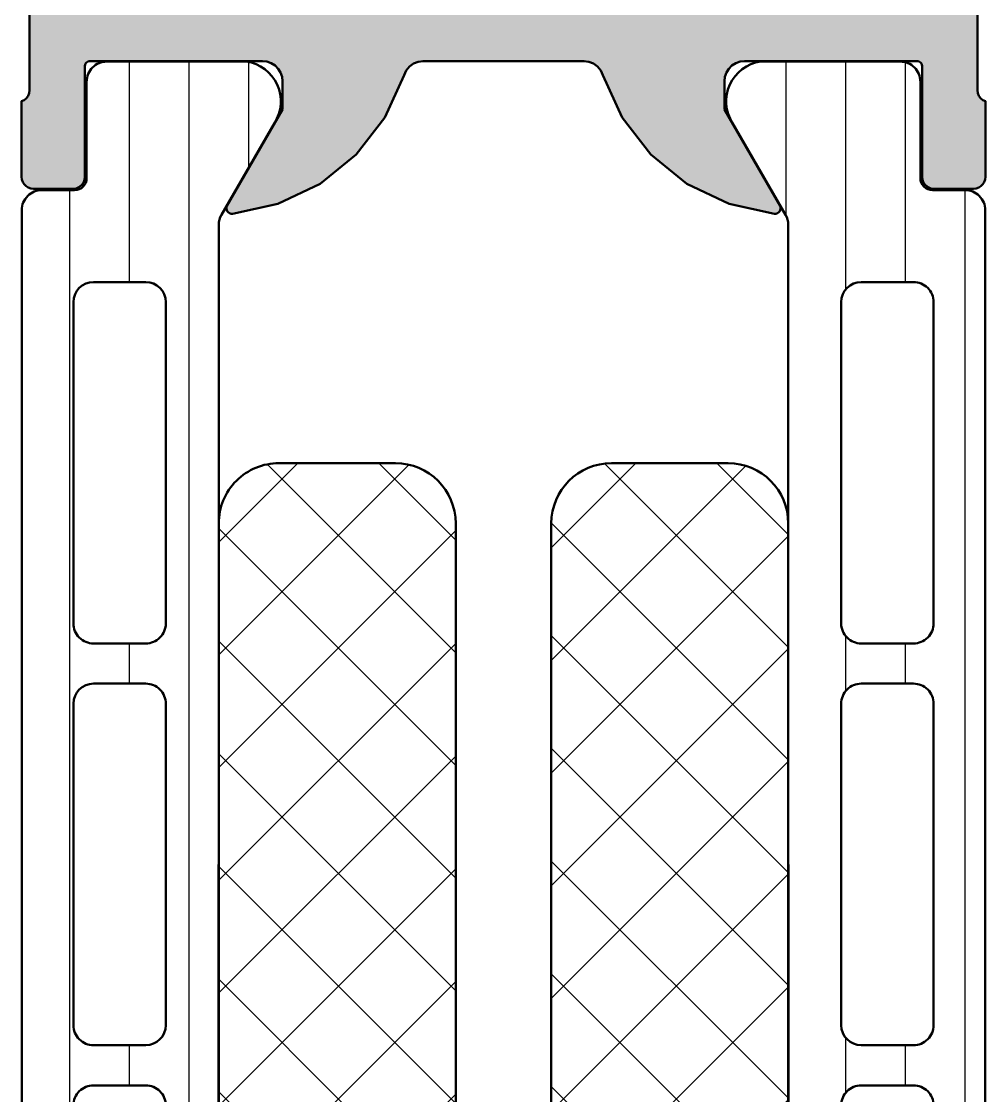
# Model space of a CAD drawing. Extents: x 0 to 84, y 0 to 99.8.
# Drawn here: x 30 to 54, y 26.74 to 53.49 of the extents above; entities that cross this region are included whole.
import ezdxf

# ---------------------------------------------------------------- set-up
doc = ezdxf.new("R2010")
doc.units = 0
for name, color, linetype, lineweight in [('0S-Alu contour', 7, 'Continuous', 50), ('0S-Alu hatch', 252, 'Continuous', 25), ('0S-Plastic contour', 254, 'Continuous', 50), ('0S-Plastic hatch', 253, 'Continuous', 25), ('0S-PT contour', 91, 'Continuous', 50), ('0S-PT hatch', 103, 'Continuous', 25)]:
    doc.layers.add(name, color=color, linetype=linetype, lineweight=lineweight)
pattern_1 = [(135, (0, 0), (-1.403165018917055, -1.403165018917055), []), (225, (0, 0), (1.403165018917055, -1.403165018917055), [])]
pattern_2 = [(90, (0, 0), (-1.4859, 0), [])]

# ---------------------------------------------------------------- blocks, each defined once
blk = doc.blocks.new('430550__AD9E56FC_D895_4849_90FA_2D65860CABB8_')
at = {"layer": '0S-PT hatch'}
h = blk.add_hatch(dxfattribs=at)
h.set_pattern_fill('ANSI37', color=256, scale=0.625, angle=90, style=0)
h.set_pattern_definition(pattern_1)
edge = h.paths.add_edge_path()
edge.add_line((40.81002061988939, 40.99), (40.81002061988938, 18.99))
edge.add_ellipse((39.31001839204327, 18.99000222784612), major_axis=(-1.500002227847764, 0), ratio=1, start_angle=90.00008509732658, end_angle=179.9999149091304, ccw=False)
edge.add_line((39.31002061988938, 17.49000000000001), (36.40998771812596, 17.49000000000001))
edge.add_ellipse((36.40998771812595, 18.99), major_axis=(-1.499999999999996, 0), ratio=1, start_angle=0, end_angle=90.00000000000028, ccw=False)
edge.add_line((34.90998771812595, 18.99000000000001), (34.90998771812596, 40.99000000000001))
edge.add_ellipse((36.40998771812596, 40.99000000000001), major_axis=(-1.499999999999992, 0), ratio=1, start_angle=269.9999999999997, end_angle=360, ccw=False)
edge.add_line((36.40998771812596, 42.49000000000001), (39.31002061988939, 42.49000000000001))
edge.add_ellipse((39.31001734802907, 40.98999672813969), major_axis=(-1.50000327186389, 0), ratio=1, start_angle=180.0001249779982, end_angle=269.99987502441417, ccw=False)
at = {"layer": '0S-PT contour', "color": 7}
for points in [[(36.40998771812596, 42.49000000000001), (39.31002061988939, 42.49000000000001)], [(34.90998771812595, 18.99000000000001), (34.90998771812596, 40.99000000000001)], [(40.81002061988939, 40.99), (40.81002061988938, 18.99)], [(39.31002061988938, 17.49000000000001), (36.40998771812596, 17.49000000000001)]]:
    blk.add_lwpolyline(points, dxfattribs=at)
at = {"layer": '0S-PT contour', "color": 7, "extrusion": (0, 0, -1)}
for centre, radius, start, end in [((-36.40998771812596, 40.99000000000001), 1.499999999999992, 0, 90.00000000000028), ((-39.31001734802907, 40.98999672813969), 1.50000327186389, 90.00012497558582, 179.9998750220018), ((-36.40998771812595, 18.99), 1.499999999999996, 269.9999999999997, 0), ((-39.31001839204327, 18.99000222784612), 1.500002227847764, 180.0000850908697, 269.9999149026734)]:
    blk.add_arc(centre, radius, start, end, dxfattribs=at)
blk = doc.blocks.new('430550__1991B62B_10F7_4769_9375_7AD21A78F31D_')
at = {"layer": '0S-PT hatch'}
h = blk.add_hatch(dxfattribs=at)
h.set_pattern_fill('ANSI37', color=256, scale=0.625, angle=90, style=0)
h.set_pattern_definition(pattern_1)
edge = h.paths.add_edge_path()
edge.add_line((43.18995839927565, 40.99), (43.18995839927566, 18.99))
edge.add_arc((44.68996062712179, 18.99000222784613), 1.500002227847778, 180.0000850908697, 269.9999149026729)
edge.add_line((44.68995839927567, 17.49000000000001), (47.58999130103909, 17.49000000000001))
edge.add_arc((47.58999130103906, 18.99000000000004), 1.500000000000031, 270.0000000000011, 360)
edge.add_line((49.08999130103909, 18.99000000000003), (49.08999130103908, 40.99000000000001))
edge.add_arc((47.58999130103905, 40.98999999999997), 1.500000000000028, 0, 89.9999999999989)
edge.add_line((47.58999130103908, 42.49000000000001), (44.68995839927566, 42.49000000000001))
edge.add_arc((44.68996167113598, 40.98999672813969), 1.50000327186389, 90.00012497558582, 179.9998750220018)
at = {"layer": '0S-PT contour', "color": 7}
for points in [[(47.58999130103908, 42.49000000000001), (44.68995839927566, 42.49000000000001)], [(43.18995839927565, 40.99), (43.18995839927566, 18.99)], [(49.08999130103909, 18.99000000000003), (49.08999130103908, 40.99000000000001)], [(44.68995839927567, 17.49000000000001), (47.58999130103909, 17.49000000000001)]]:
    blk.add_lwpolyline(points, dxfattribs=at)
for centre, radius, start, end in [((44.68996167113598, 40.98999672813969), 1.50000327186389, 90.00012497558582, 179.9998750220018), ((47.58999130103905, 40.98999999999997), 1.500000000000028, 0, 89.9999999999989), ((44.68996062712179, 18.99000222784613), 1.500002227847778, 180.0000850908697, 269.9999149026729), ((47.58999130103906, 18.99000000000004), 1.500000000000031, 270.0000000000011, 0)]:
    blk.add_arc(centre, radius, start, end, dxfattribs=at)
blk = doc.blocks.new('284165__A988CA22_86E7_4B3C_84A6_C1EF60AF85F7___E6C9CEE4_663A_4210_B45D_3C8D644F2FF2_')
at = {"layer": '0S-Plastic hatch'}
h = blk.add_hatch(dxfattribs=at)
h.set_pattern_fill('ANSI31', color=256, scale=0.4680000000000001, angle=45, style=0)
h.set_pattern_definition(pattern_2)
edge = h.paths.add_edge_path()
edge.add_ellipse((31.32261409719171, 49.590003), major_axis=(-0.2999999999999971, 0), ratio=1, start_angle=90.00000000000267, end_angle=180, ccw=False)
edge.add_line((31.32261409719172, 49.29000300000001), (30.50769809315328, 49.29000300000001))
edge.add_arc((30.50769809315328, 48.79000300000001), 0.4999999999999929, 90.0000000000004, 180.0000269581648)
edge.add_line((30.00769809315335, 48.79000276474565), (30.00771342144444, 16.20999676475924))
edge.add_arc((30.50771342144438, 16.209997), 0.4999999999999984, 180.0000269446418, 269.9999999999996)
edge.add_line((30.50771342144438, 15.709997), (31.31804475477765, 15.709997))
edge.add_ellipse((31.31804475477764, 15.40999699999997), major_axis=(-0.3000000000000256, 0), ratio=1, start_angle=180, end_angle=269.99999999999727, ccw=False)
edge.add_line((31.61804475477766, 15.40999699999998), (31.61771280438064, 13.00999861706365))
edge.add_arc((32.11770878181922, 13.00999597743857), 0.4999959774455549, 179.9996975182267, 270.0003024811859)
edge.add_line((32.11771142144429, 12.50999999999998), (35.59425291954381, 12.50999999999999))
edge.add_arc((35.45194227055245, 13.49981807472284), 0.9999960709244795, 278.1816080518998, 392.7270160998408)
edge.add_line((36.2931949195438, 14.040453), (34.97472520505716, 16.32410984675018))
edge.add_ellipse((35.40773792178786, 16.57410982104973), major_axis=(-0.5000000000002729, 0), ratio=1, start_angle=5.991033771124421e-05, end_angle=29.999996599326096, ccw=False)
edge.add_line((34.90773792178786, 16.57410929823341), (34.91230726420184, 48.42589070171881))
edge.add_ellipse((35.41230726420186, 48.42589017895011), major_axis=(-0.5000000000002875, 0), ratio=1, start_angle=330.0000034006547, end_angle=359.9999401018306, ccw=False)
edge.add_line((34.97929454747124, 48.67589015324981), (36.29776426195781, 50.95954699999999))
edge.add_arc((35.4565116129665, 51.50018192527717), 0.9999960709244653, 327.2729839001569, 441.818391948098)
edge.add_line((35.59882226195789, 52.49), (32.12228076385836, 52.49000000000001))
edge.add_arc((32.12227812423328, 51.99000402256142), 0.499995977445562, 89.9996975188133, 180.0003024817733)
edge.add_line((31.62228214679469, 51.99000138293122), (31.62261409719171, 49.59000299999999))
edge = h.paths.add_edge_path()
edge.add_line((33.59333106578143, 46.50056344125302), (33.59333106578143, 38.50058175214913))
edge.add_ellipse((33.09333470513811, 38.50057811279246), major_axis=(-0.4999963606565677, 0), ratio=1, start_angle=89.9995829574089, end_angle=180.0004170428646, ccw=False)
edge.add_line((33.09333106578143, 38.00058175214914), (31.79333695951354, 38.00058175214914))
edge.add_ellipse((31.79332038671673, 38.50058175396212), major_axis=(-0.5000000020876421, 0), ratio=1, start_angle=0, end_angle=90.00189910261668, ccw=False)
edge.add_line((31.29332038462909, 38.50058175396212), (31.29332038462909, 46.50059395883115))
edge.add_ellipse((31.79330512584, 46.50059395883635), major_axis=(-0.4999847412109091, 0), ratio=1, start_angle=270, end_angle=360, ccw=False)
edge.add_line((31.79330512584, 47.00057870004726), (33.0933158069924, 47.00057870004727))
edge.add_ellipse((33.0933158069924, 46.50056344125824), major_axis=(-0.5000152587890412, 0), ratio=1, start_angle=180, end_angle=270, ccw=False)
edge = h.paths.add_edge_path()
edge.add_line((33.59333106578143, 36.50058175214395), (33.59333106578143, 28.49687486731582))
edge.add_ellipse((33.09333106578142, 28.49687486732101), major_axis=(-0.5000000000000107, 0), ratio=1, start_angle=90.00000000119292, end_angle=180, ccw=False)
edge.add_line((33.09333106579183, 27.996874867321), (31.79332038463949, 27.996874867321))
edge.add_ellipse((31.79332038462908, 28.496874867321), major_axis=(-0.4999999999999965, 0), ratio=1, start_angle=0, end_angle=90.0000000011924, ccw=False)
edge.add_line((31.29332038462909, 28.496874867321), (31.29332038462909, 36.50058175214394))
edge.add_ellipse((31.79332038462909, 36.50058175214914), major_axis=(-0.5, 0), ratio=1, start_angle=270, end_angle=360, ccw=False)
edge.add_line((31.79332038462909, 37.00058175214914), (33.09333106578143, 37.00058175214914))
edge.add_ellipse((33.09333106578144, 36.50058175214915), major_axis=(-0.4999999999999929, 0), ratio=1, start_angle=180, end_angle=270.00000000000165, ccw=False)
edge = h.paths.add_edge_path()
edge.add_line((33.59333106577103, 26.49687486732099), (33.59333106577103, 18.49687791943328))
edge.add_ellipse((33.09333470512765, 18.49687428007665), major_axis=(-0.4999963606566175, 0), ratio=1, start_angle=89.99958295741459, end_angle=180.0004170428646, ccw=False)
edge.add_line((33.09333106577103, 17.99687791943328), (31.79333695950314, 17.99687791943328))
edge.add_ellipse((31.79332038670632, 18.49687792124625), major_axis=(-0.500000002087635, 0), ratio=1, start_angle=0, end_angle=90.00189910261747, ccw=False)
edge.add_line((31.29332038461869, 18.49687792124625), (31.29332038461869, 26.4968748673158))
edge.add_ellipse((31.793320386776, 26.49687486543835), major_axis=(-0.5000000021573149, 0), ratio=1, start_angle=269.9981009105036, end_angle=360, ccw=False)
edge.add_line((31.79333695945832, 26.99687486732101), (33.09333106577105, 26.99687486732102))
edge.add_ellipse((33.09333470512777, 26.49687850667776), major_axis=(-0.4999963606565038, 0), ratio=1, start_angle=179.9995829571355, end_angle=270.00041704259513, ccw=False)
at = {"layer": '0S-Alu contour', "color": 7}
for points in [[(31.79330512584, 47.00057870004726), (33.0933158069924, 47.00057870004727)], [(31.29332038462909, 38.50058175396212), (31.29332038462909, 46.50059395883115)], [(33.59333106578143, 46.50056344125302), (33.59333106578143, 38.50058175214913)], [(33.09333106578143, 38.00058175214914), (31.79333695951354, 38.00058175214914)], [(31.79332038462909, 37.00058175214914), (33.09333106578143, 37.00058175214914)], [(31.29332038462909, 28.496874867321), (31.29332038462909, 36.50058175214394)], [(33.59333106578143, 36.50058175214395), (33.59333106578143, 28.49687486731582)], [(33.09333106579183, 27.996874867321), (31.79332038463949, 27.996874867321)], [(31.79333695945832, 26.99687486732101), (33.09333106577105, 26.99687486732102)], [(31.29332038461869, 18.49687792124625), (31.29332038461869, 26.4968748673158)], [(33.59333106577103, 26.49687486732099), (33.59333106577103, 18.49687791943328)], [(33.09333106577103, 17.99687791943328), (31.79333695950314, 17.99687791943328)]]:
    blk.add_lwpolyline(points, dxfattribs=at)
at = {"layer": '0S-Alu contour', "color": 7, "extrusion": (0, 0, -1)}
for centre, radius, start, end in [((-31.79330512584, 46.50059395883635), 0.4999847412109091, 0, 90), ((-33.0933158069924, 46.50056344125824), 0.5000152587890412, 90, 180), ((-31.79332038671673, 38.50058175396212), 0.5000000020876421, 269.9981008973833, 0), ((-33.09333470513811, 38.50057811279246), 0.4999963606565677, 179.9995829571354, 270.0004170425911), ((-31.79332038462909, 36.50058175214914), 0.5, 0, 90), ((-33.09333106578144, 36.50058175214915), 0.4999999999999929, 89.99999999999837, 180), ((-31.79332038462908, 28.496874867321), 0.4999999999999965, 269.9999999988076, 0), ((-33.09333106578142, 28.49687486732101), 0.5000000000000107, 180, 269.9999999988071), ((-31.793320386776, 26.49687486543835), 0.5000000021573149, 0, 90.00189908949643), ((-33.09333470512777, 26.49687850667776), 0.4999963606565038, 89.9995829574049, 180.0004170428646), ((-31.79332038670632, 18.49687792124625), 0.500000002087635, 269.9981008973825, 0), ((-33.09333470512765, 18.49687428007665), 0.4999963606566175, 179.9995829571354, 270.0004170425854)]:
    blk.add_arc(centre, radius, start, end, dxfattribs=at)
at = {"layer": '0S-Plastic contour', "color": 7}
for points in [[(35.59882226195789, 52.49), (32.12228076385836, 52.49000000000001)], [(31.62228214679469, 51.99000138293122), (31.62261409719171, 49.59000299999999)], [(34.97929454747124, 48.67589015324981), (36.29776426195781, 50.95954699999999)], [(31.32261409719172, 49.29000300000001), (30.50769809315328, 49.29000300000001)], [(30.00769809315335, 48.79000276474565), (30.00771342144444, 16.20999676475923)], [(34.90773792178786, 16.57410929823341), (34.91230726420184, 48.42589070171881)], [(36.2931949195438, 14.040453), (34.97472520505716, 16.32410984675018)], [(30.50771342144438, 15.709997), (31.31804475477765, 15.709997)], [(31.61804475477766, 15.40999699999998), (31.61771280438064, 13.00999861706365)], [(32.11771142144429, 12.50999999999998), (35.59425291954381, 12.50999999999999)]]:
    blk.add_lwpolyline(points, dxfattribs=at)
for centre, radius, start, end in [((32.12227812423328, 51.99000402256142), 0.499995977445562, 89.9996975188133, 180.0003024817733), ((35.4565116129665, 51.50018192527717), 0.9999960709244653, 327.2729839001569, 81.81839194809803), ((30.50769809315328, 48.79000300000001), 0.4999999999999929, 90.0000000000004, 180.0000269581648), ((30.50771342144438, 16.209997), 0.4999999999999984, 180.0000269446418, 269.9999999999996), ((35.45194227055245, 13.49981807472284), 0.9999960709244795, 278.1816080518998, 32.72701609984075), ((32.11770878181922, 13.00999597743857), 0.4999959774455549, 179.9996975182267, 270.0003024811859)]:
    blk.add_arc(centre, radius, start, end, dxfattribs=at)
at = {"layer": '0S-Plastic contour', "color": 7, "extrusion": (0, 0, -1)}
for centre, radius, start, end in [((-31.32261409719171, 49.590003), 0.2999999999999971, 180, 269.9999999999973), ((-35.41230726420186, 48.42589017895011), 0.5000000000002875, 5.98981694121e-05, 29.99999659934531), ((-35.40773792178786, 16.57410982104973), 0.5000000000002729, 330.0000034006739, 359.9999400896623), ((-31.31804475477764, 15.40999699999997), 0.3000000000000256, 90.00000000000273, 180)]:
    blk.add_arc(centre, radius, start, end, dxfattribs=at)
blk = doc.blocks.new('284165__95E652D9_3824_45EF_AC25_64B0861A88EA___F8240583_1253_4E8E_8261_2678753F8FE3_')
at = {"layer": '0S-Plastic hatch'}
h = blk.add_hatch(dxfattribs=at)
h.set_pattern_fill('ANSI31', color=256, scale=0.4680000000000001, angle=45, style=0)
h.set_pattern_definition(pattern_2)
edge = h.paths.add_edge_path()
edge.add_ellipse((48.58767175511578, 48.42589017898704), major_axis=(-0.4999999999227591, 0), ratio=1, start_angle=180.0000598981694, end_angle=209.9999966044238, ccw=False)
edge.add_line((49.08767175503827, 48.42589070169718), (49.09224109737718, 16.57410929828123))
edge.add_ellipse((48.59224109736915, 16.57410982105026), major_axis=(-0.5000000000083168, 0), ratio=1, start_angle=150.0000034010821, end_angle=179.9999401018306, ccw=False)
edge.add_line((49.0252538141086, 16.32410984674977), (47.70678409962124, 14.04045299999999))
edge.add_arc((48.54803674861257, 13.49981807472283), 0.9999960709244636, 147.2729839001578, 261.8183919481013)
edge.add_line((48.40572609962123, 12.50999999999999), (51.88226759772075, 12.50999999999998))
edge.add_arc((51.88227023734586, 13.00999597743853), 0.4999959774455158, 269.9996975188109, 360.0003024817733)
edge.add_line((52.38226621478441, 13.00999861706874), (52.38193426438738, 15.40999699999997))
edge.add_ellipse((52.68193426438741, 15.40999699999997), major_axis=(-0.3000000000000256, 0), ratio=1, start_angle=270.00000000000273, end_angle=360, ccw=False)
edge.add_line((52.68193426438739, 15.709997), (53.49226559772066, 15.709997))
edge.add_arc((53.49226559772065, 16.209997), 0.5000000000000018, 270.0000000000008, 359.9999730418352)
edge.add_line((53.9922655977206, 16.20999676474563), (53.9922809260117, 48.79000276475925))
edge.add_arc((53.49228092601166, 48.79000299999993), 0.5000000000000908, 359.9999730553582, 449.9999999999885)
edge.add_line((53.49228092601176, 49.29000300000001), (52.67736492197332, 49.29000300000001))
edge.add_ellipse((52.67736492197331, 49.59000299999998), major_axis=(-0.2999999999999687, 0), ratio=1, start_angle=0, end_angle=90.00000000000267, ccw=False)
edge.add_line((52.37736492197334, 49.59000299999998), (52.37769687237037, 51.99000138293634))
edge.add_arc((51.87770089493178, 51.99000402256142), 0.4999959774455478, 359.9996975182267, 450.0003024811891)
edge.add_line((51.87769825530669, 52.49000000000001), (48.40115675720716, 52.49))
edge.add_arc((48.54346740619857, 51.50018192527715), 0.9999960709244824, 98.18160805190305, 212.7270160998413)
edge.add_line((47.70221475720723, 50.95954699999999), (49.02068447175711, 48.67589015328636))
edge = h.paths.add_edge_path()
edge.add_line((52.70665863453595, 46.50059395883115), (52.70665863453595, 38.500581752144))
edge.add_ellipse((52.20665863244832, 38.5005817539621), major_axis=(-0.5000000020876314, 0), ratio=1, start_angle=89.99810089738219, end_angle=180, ccw=False)
edge.add_line((52.2066420596515, 38.00058175214913), (50.90664795338361, 38.00058175214914))
edge.add_ellipse((50.90664431402691, 38.50057811279245), major_axis=(-0.4999963606565535, 0), ratio=1, start_angle=-0.000417042864683026, end_angle=90.00041704259348, ccw=False)
edge.add_line((50.4066479533836, 38.50058175215151), (50.40664795338361, 46.50056344125302))
edge.add_ellipse((50.90666321217268, 46.50056344125818), major_axis=(-0.5000152587890696, 0), ratio=1, start_angle=270.0000000000041, end_angle=360, ccw=False)
edge.add_line((50.90666321217264, 47.00057870004726), (52.20667389332504, 47.00057870004726))
edge.add_ellipse((52.20667389332509, 46.50059395883637), major_axis=(-0.4999847412108878, 0), ratio=1, start_angle=180, end_angle=270.0000000000049, ccw=False)
edge = h.paths.add_edge_path()
edge.add_line((52.70665863453595, 36.50058175214394), (52.70665863453595, 28.49687486731581))
edge.add_ellipse((52.20665863453596, 28.49687486732102), major_axis=(-0.5, 0), ratio=1, start_angle=89.999999998808, end_angle=180, ccw=False)
edge.add_line((52.20665863452556, 27.99687486732102), (50.90664795337321, 27.996874867321))
edge.add_ellipse((50.90664795338362, 28.49687486732102), major_axis=(-0.5000000000000107, 0), ratio=1, start_angle=0, end_angle=89.99999999880708, ccw=False)
edge.add_line((50.40664795338361, 28.49687486732102), (50.40664795338361, 36.50058175214395))
edge.add_ellipse((50.90664795338359, 36.50058175214915), major_axis=(-0.4999999999999858, 0), ratio=1, start_angle=269.9999999999984, end_angle=360, ccw=False)
edge.add_line((50.90664795338361, 37.00058175214913), (52.20665863453596, 37.00058175214914))
edge.add_ellipse((52.206658634536, 36.50058175214917), major_axis=(-0.4999999999999716, 0), ratio=1, start_angle=180, end_angle=270.0000000000049, ccw=False)
edge = h.paths.add_edge_path()
edge.add_line((52.70665863454635, 26.4968748673158), (52.70665863454635, 18.49687791942814))
edge.add_ellipse((52.20665863245873, 18.49687792124624), major_axis=(-0.5000000020876314, 0), ratio=1, start_angle=89.99810089738219, end_angle=180, ccw=False)
edge.add_line((52.2066420596619, 17.99687791943326), (50.90664795339401, 17.99687791943328))
edge.add_ellipse((50.90664431403742, 18.49687428007667), major_axis=(-0.4999963606566352, 0), ratio=1, start_angle=-0.000417042864683026, end_angle=90.00041704258132, ccw=False)
edge.add_line((50.40664795339403, 18.49687791943573), (50.40664795339401, 26.49687486732099))
edge.add_ellipse((50.90664431403729, 26.49687850667775), major_axis=(-0.499996360656518, 0), ratio=1, start_angle=-90.00041704259348, end_angle=0.00041704286462618256, ccw=False)
edge.add_line((50.90664795339399, 26.99687486732102), (52.20664205970672, 26.99687486732101))
edge.add_ellipse((52.20665863238902, 26.49687486543833), major_axis=(-0.5000000021573257, 0), ratio=1, start_angle=180, end_angle=270.0018990894932, ccw=False)
at = {"layer": '0S-Alu contour', "color": 7}
for points in [[(50.90666321217264, 47.00057870004726), (52.20667389332504, 47.00057870004726)], [(50.4066479533836, 38.50058175215151), (50.40664795338361, 46.50056344125302)], [(52.70665863453595, 46.50059395883115), (52.70665863453595, 38.500581752144)], [(52.2066420596515, 38.00058175214913), (50.90664795338361, 38.00058175214914)], [(50.90664795338361, 37.00058175214913), (52.20665863453596, 37.00058175214914)], [(50.40664795338361, 28.49687486732102), (50.40664795338361, 36.50058175214395)], [(52.70665863453595, 36.50058175214394), (52.70665863453595, 28.49687486731581)], [(52.20665863452556, 27.99687486732102), (50.90664795337321, 27.996874867321)], [(50.90664795339399, 26.99687486732102), (52.20664205970672, 26.99687486732101)], [(50.40664795339403, 18.49687791943573), (50.40664795339401, 26.49687486732099)], [(52.70665863454635, 26.4968748673158), (52.70665863454635, 18.49687791942814)], [(52.2066420596619, 17.99687791943326), (50.90664795339401, 17.99687791943328)]]:
    blk.add_lwpolyline(points, dxfattribs=at)
at = {"layer": '0S-Alu contour', "color": 7, "extrusion": (0, 0, -1)}
for centre, radius, start, end in [((-50.90666321217268, 46.50056344125818), 0.5000152587890696, 0, 89.99999999999594), ((-52.20667389332509, 46.50059395883637), 0.4999847412108878, 89.99999999999511, 180), ((-50.90664431402691, 38.50057811279245), 0.4999963606565535, 269.9995829574065, 0.0004170428646345), ((-52.20665863244832, 38.5005817539621), 0.5000000020876314, 180, 270.0018991026179), ((-50.90664795338359, 36.50058175214915), 0.4999999999999858, 0, 90.0000000000016), ((-52.206658634536, 36.50058175214917), 0.4999999999999716, 89.99999999999511, 180), ((-50.90664795338362, 28.49687486732102), 0.5000000000000107, 270.0000000011929, 0), ((-52.20665863453596, 28.49687486732102), 0.5, 180, 270.000000001192), ((-50.90664431403729, 26.49687850667775), 0.499996360656518, 359.9995829571354, 90.00041704259347), ((-52.20665863238902, 26.49687486543833), 0.5000000021573257, 89.99810091050684, 180), ((-50.90664431403742, 18.49687428007667), 0.4999963606566352, 269.9995829574187, 0.0004170428646345), ((-52.20665863245873, 18.49687792124624), 0.5000000020876314, 180, 270.0018991026179)]:
    blk.add_arc(centre, radius, start, end, dxfattribs=at)
at = {"layer": '0S-Plastic contour', "color": 7}
for points in [[(51.87769825530669, 52.49000000000001), (48.40115675720716, 52.49)], [(52.37736492197334, 49.59000299999998), (52.37769687237037, 51.99000138293634)], [(47.70221475720723, 50.95954699999999), (49.02068447175711, 48.67589015328636)], [(53.49228092601176, 49.29000300000001), (52.67736492197332, 49.29000300000001)], [(53.9922655977206, 16.20999676474563), (53.9922809260117, 48.79000276475925)], [(49.08767175503827, 48.42589070169718), (49.09224109737718, 16.57410929828123)], [(49.0252538141086, 16.32410984674977), (47.70678409962124, 14.04045299999999)], [(52.68193426438739, 15.709997), (53.49226559772066, 15.709997)], [(52.38226621478441, 13.00999861706874), (52.38193426438738, 15.40999699999997)], [(48.40572609962123, 12.50999999999999), (51.88226759772075, 12.50999999999998)]]:
    blk.add_lwpolyline(points, dxfattribs=at)
for centre, radius, start, end in [((48.54346740619857, 51.50018192527715), 0.9999960709244824, 98.18160805190305, 212.7270160998413), ((51.87770089493178, 51.99000402256142), 0.4999959774455478, 359.9996975182267, 90.00030248118912), ((53.49228092601166, 48.79000299999993), 0.5000000000000908, 359.9999730553582, 89.99999999998862), ((53.49226559772065, 16.209997), 0.5000000000000018, 270.0000000000008, 359.9999730418352), ((48.54803674861257, 13.49981807472283), 0.9999960709244636, 147.2729839001578, 261.8183919481013), ((51.88227023734586, 13.00999597743853), 0.4999959774455158, 269.9996975188109, 0.0003024817733149)]:
    blk.add_arc(centre, radius, start, end, dxfattribs=at)
at = {"layer": '0S-Plastic contour', "color": 7, "extrusion": (0, 0, -1)}
for centre, radius, start, end in [((-52.67736492197331, 49.59000299999998), 0.2999999999999687, 269.9999999999973, 0), ((-48.58767175511578, 48.42589017898704), 0.4999999999227591, 150.0000033955762, 179.9999401018306), ((-48.59224109736915, 16.57410982105026), 0.5000000000083168, 180.0000598981694, 209.999996598918), ((-52.68193426438741, 15.40999699999997), 0.3000000000000256, 0, 89.99999999999729)]:
    blk.add_arc(centre, radius, start, end, dxfattribs=at)
blk = doc.blocks.new('430170__C984ED86_5670_4911_BBB0_9640000D8BF9_')
at = {"layer": '0S-Alu hatch'}
h = blk.add_hatch(color=256, dxfattribs=at)
edge = h.paths.add_edge_path()
edge.add_line((29.99999537859414, 99.79999999999998), (29.99999537859405, 96.40000000468203))
edge.add_line((29.99999537859405, 96.40000000468203), (31.09999537859402, 95.30000000468208))
edge.add_line((31.09999537859402, 95.30000000468208), (31.69999537859395, 95.30000000468206))
edge.add_line((31.69999537859395, 95.30000000468206), (31.69999537859395, 96.80000000468206))
edge.add_ellipse((32.69999537859396, 96.80000000468206), major_axis=(-1.000000000000007, 0), ratio=1, start_angle=269.99999999999716, end_angle=360, ccw=False)
edge.add_line((32.69999537859401, 97.80000000468206), (33.99999537859377, 97.80000000468206))
edge.add_ellipse((33.99999537859395, 96.80000000468186), major_axis=(-1.000000000000184, 0), ratio=1, start_angle=180, end_angle=270.0000000000106, ccw=False)
edge.add_line((34.99999537859414, 96.80000000468185), (34.99999537859414, 90.80000000468206))
edge.add_ellipse((34.47499537859414, 90.30000000468206), major_axis=(-0.7249999999999939, 0), ratio=1, start_angle=136.397181027296, end_angle=223.6028189727041, ccw=False)
edge.add_line((34.99999537859414, 89.80000000468208), (34.99999537859428, 82.80000000468203))
edge.add_ellipse((33.99999537859422, 82.8000000046821), major_axis=(-1.000000000000063, 0), ratio=1, start_angle=89.9999999999971, end_angle=180, ccw=False)
edge.add_line((33.99999537859417, 81.80000000468203), (32.69999537859381, 81.80000000468185))
edge.add_ellipse((32.69999537859396, 82.80000000468183), major_axis=(-1, 0), ratio=1, start_angle=0, end_angle=89.99999999999193, ccw=False)
edge.add_line((31.69999537859395, 82.80000000468186), (31.69999537859395, 85.30000000468206))
edge.add_line((31.69999537859395, 85.30000000468206), (31.1999953785939, 85.30000000468206))
edge.add_arc((31.19999537859396, 84.3000000046822), 0.9999999999998578, 90.00000000000365, 180)
edge.add_line((30.19999537859411, 84.3000000046822), (30.19999179956064, 51.77385694522051))
edge.add_line((30.19999179956064, 51.77385694522051), (30.19201551743471, 51.70173514519634))
edge.add_line((30.19201551743471, 51.70173514519634), (30.16570629475807, 51.63411118555963))
edge.add_line((30.16570629475807, 51.63411118555963), (30.12284464091006, 51.57556160191774))
edge.add_line((30.12284464091006, 51.57556160191774), (30.06633127165041, 51.53004881020064))
edge.add_line((30.06633127165041, 51.53004881020064), (29.99999079956074, 51.50065294521872))
edge.add_line((29.99999079956074, 51.50065294521872), (29.99999079956062, 49.62064194521055))
edge.add_line((29.99999079956062, 49.62064194521055), (30.007512425906, 49.55388566502358))
edge.add_line((30.007512425906, 49.55388566502358), (30.02970013918959, 49.4904768234744))
edge.add_line((30.02970013918959, 49.4904768234744), (30.06544135482001, 49.43359500465167))
edge.add_line((30.06544135482001, 49.43359500465167), (30.11294385900318, 49.38609250046915))
edge.add_line((30.11294385900318, 49.38609250046915), (30.16982567782473, 49.3503512848395))
edge.add_line((30.16982567782473, 49.3503512848395), (30.23323451937527, 49.32816357155518))
edge.add_line((30.23323451937527, 49.32816357155518), (30.29999079956174, 49.3206419452097))
edge.add_line((30.29999079956174, 49.3206419452097), (31.27996511860498, 49.32064194521029))
edge.add_line((31.27996511860498, 49.32064194521029), (31.35761083213374, 49.33086419732301))
edge.add_line((31.35761083213374, 49.33086419732301), (31.42996511860336, 49.36083432407442))
edge.add_line((31.42996511860336, 49.36083432407442), (31.49209715295906, 49.40850991085399))
edge.add_line((31.49209715295906, 49.40850991085399), (31.53977273973841, 49.47064194520969))
edge.add_line((31.53977273973841, 49.47064194520969), (31.56974286648993, 49.54299623168006))
edge.add_line((31.56974286648993, 49.54299623168006), (31.5799651186036, 49.62064194521068))
edge.add_line((31.5799651186036, 49.62064194521068), (31.57996511860349, 52.38063994521046))
edge.add_line((31.57996511860349, 52.38063994521046), (31.58405480474745, 52.41169647783405))
edge.add_line((31.58405480474745, 52.41169647783405), (31.5960424201504, 52.44063660271951))
edge.add_line((31.5960424201504, 52.44063660271951), (31.61511118733272, 52.46548848131081))
edge.add_line((31.61511118733272, 52.46548848131081), (31.63996185377148, 52.4845588281608))
edge.add_line((31.63996185377148, 52.4845588281608), (31.66890121660696, 52.49654828311353))
edge.add_line((31.66890121660696, 52.49654828311353), (31.69995748920975, 52.50063994335282))
edge.add_line((31.69995748920975, 52.50063994335282), (35.99997554211068, 52.50063994520978))
edge.add_line((35.99997554211068, 52.50063994520978), (36.111239119297, 52.48810956865002))
edge.add_line((36.111239119297, 52.48810956865002), (36.21692425097949, 52.4511332669644))
edge.add_line((36.21692425097949, 52.4511332669644), (36.31173072560496, 52.39156543744086))
edge.add_line((36.31173072560496, 52.39156543744086), (36.39090390679233, 52.31239346433179))
edge.add_line((36.39090390679233, 52.31239346433179), (36.45047318294086, 52.21758789865181))
edge.add_line((36.45047318294086, 52.21758789865181), (36.48745109725108, 52.11190333119469))
edge.add_line((36.48745109725108, 52.11190333119469), (36.49998317155796, 52.00063994522075))
edge.add_line((36.49998317155796, 52.00063994522075), (36.4999831715585, 51.300642996967))
edge.add_line((36.4999831715585, 51.300642996967), (35.11173854265211, 48.89611724013248))
edge.add_line((35.11173854265211, 48.89611724013248), (35.10140937816631, 48.86141803633648))
edge.add_line((35.10140937816631, 48.86141803633648), (35.10038845824936, 48.82522847837424))
edge.add_line((35.10038845824936, 48.82522847837424), (35.10874499918781, 48.79000214438137))
edge.add_line((35.10874499918781, 48.79000214438137), (35.1259124445691, 48.75812730788055))
edge.add_line((35.1259124445691, 48.75812730788055), (35.15072687664726, 48.73176501769951))
edge.add_line((35.15072687664726, 48.73176501769951), (35.18150592759675, 48.71270258328699))
edge.add_line((35.18150592759675, 48.71270258328699), (35.21616284060311, 48.70223239877581))
edge.add_line((35.21616284060311, 48.70223239877581), (35.25234794773407, 48.70106432129652))
edge.add_line((35.25234794773407, 48.70106432129652), (36.38591942162957, 48.94809872608988))
edge.add_line((36.38591942162957, 48.94809872608988), (37.4320412779564, 49.44973539271022))
edge.add_line((37.4320412779564, 49.44973539271022), (38.33438988565275, 50.17896599668145))
edge.add_line((38.33438988565275, 50.17896599668145), (39.04438242450793, 51.09652846232148))
edge.add_line((39.04438242450793, 51.09652846232148), (39.52379260418182, 52.15302084905736))
edge.add_line((39.52379260418182, 52.15302084905736), (39.57688533586516, 52.26703430340733))
edge.add_line((39.57688533586516, 52.26703430340733), (39.65674877251196, 52.36419261452832))
edge.add_line((39.65674877251196, 52.36419261452832), (39.75833011811945, 52.43834877514172))
edge.add_line((39.75833011811945, 52.43834877514172), (39.87520252909347, 52.4848110769132))
edge.add_line((39.87520252909347, 52.4848110769132), (39.99998375506583, 52.5006414710936))
edge.add_line((39.99998375506583, 52.5006414710936), (44.00000767739526, 52.5006414710943))
edge.add_line((44.00000767739526, 52.5006414710943), (44.12478890336312, 52.48481107691436))
edge.add_line((44.12478890336312, 52.48481107691436), (44.24166131433604, 52.43834877514297))
edge.add_line((44.24166131433604, 52.43834877514297), (44.34324265994611, 52.36419261452809))
edge.add_line((44.34324265994611, 52.36419261452809), (44.42310609659218, 52.26703430340724))
edge.add_line((44.42310609659218, 52.26703430340724), (44.47619882829722, 52.15302084903398))
edge.add_line((44.47619882829722, 52.15302084903398), (44.95560900794866, 51.09652846232179))
edge.add_line((44.95560900794866, 51.09652846232179), (45.66560154680276, 50.17896599668289))
edge.add_line((45.66560154680276, 50.17896599668289), (46.56795015450033, 49.44973539271106))
edge.add_line((46.56795015450033, 49.44973539271106), (47.61407201082654, 48.94809872609075))
edge.add_line((47.61407201082654, 48.94809872609075), (48.74764348472287, 48.70106432129687))
edge.add_line((48.74764348472287, 48.70106432129687), (48.78382859185261, 48.70223239877661))
edge.add_line((48.78382859185261, 48.70223239877661), (48.8184855048615, 48.71270258328815))
edge.add_line((48.8184855048615, 48.71270258328815), (48.84926455580957, 48.73176501769973))
edge.add_line((48.84926455580957, 48.73176501769973), (48.87407898788801, 48.75812730788076))
edge.add_line((48.87407898788801, 48.75812730788076), (48.89124643326868, 48.79000214438308))
edge.add_line((48.89124643326868, 48.79000214438308), (48.8996029742073, 48.82522847837615))
edge.add_line((48.8996029742073, 48.82522847837615), (48.89858205429099, 48.86141803633741))
edge.add_line((48.89858205429099, 48.86141803633741), (48.8882528898056, 48.89611724013057))
edge.add_line((48.8882528898056, 48.89611724013057), (47.50000826089866, 51.300642996967))
edge.add_line((47.50000826089866, 51.300642996967), (47.50000826089901, 52.00063994522202))
edge.add_line((47.50000826089901, 52.00063994522202), (47.51254033520642, 52.11190333119496))
edge.add_line((47.51254033520642, 52.11190333119496), (47.54951824951634, 52.21758789865424))
edge.add_line((47.54951824951634, 52.21758789865424), (47.60908752566486, 52.31239346433349))
edge.add_line((47.60908752566486, 52.31239346433349), (47.68826070685101, 52.39156543744075))
edge.add_line((47.68826070685101, 52.39156543744075), (47.78306718147696, 52.45113326696497))
edge.add_line((47.78306718147696, 52.45113326696497), (47.88875231316017, 52.48810956864989))
edge.add_line((47.88875231316017, 52.48810956864989), (48.0000158903474, 52.50063994521046))
edge.add_line((48.0000158903474, 52.50063994521046), (52.30003394324829, 52.5006399433535))
edge.add_line((52.30003394324829, 52.5006399433535), (52.33109021584802, 52.49654828311467))
edge.add_line((52.33109021584802, 52.49654828311467), (52.3600295786848, 52.48455882816158))
edge.add_line((52.3600295786848, 52.48455882816158), (52.38488024512399, 52.46548848131272))
edge.add_line((52.38488024512399, 52.46548848131272), (52.40394901230594, 52.44063660272013))
edge.add_line((52.40394901230594, 52.44063660272013), (52.41593662770923, 52.41169647783533))
edge.add_line((52.41593662770923, 52.41169647783533), (52.42002631385346, 52.38063994520794))
edge.add_line((52.42002631385346, 52.38063994520794), (52.42002631385343, 49.62064194521069))
edge.add_line((52.42002631385343, 49.62064194521069), (52.43024856596655, 49.54299623167923))
edge.add_line((52.43024856596655, 49.54299623167923), (52.4602186927177, 49.47064194521067))
edge.add_line((52.4602186927177, 49.47064194521067), (52.50789427949739, 49.40850991085515))
edge.add_line((52.50789427949739, 49.40850991085515), (52.57002631385429, 49.36083432407497))
edge.add_line((52.57002631385429, 49.36083432407497), (52.64238060032202, 49.33086419732382))
edge.add_line((52.64238060032202, 49.33086419732382), (52.72002631385295, 49.32064194521061))
edge.add_line((52.72002631385295, 49.32064194521061), (53.70000063289841, 49.32064194521064))
edge.add_line((53.70000063289841, 49.32064194521064), (53.76675691308334, 49.32816357155598))
edge.add_line((53.76675691308334, 49.32816357155598), (53.83016575463155, 49.35035128484007))
edge.add_line((53.83016575463155, 49.35035128484007), (53.88704757345458, 49.3860925004705))
edge.add_line((53.88704757345458, 49.3860925004705), (53.93455007763579, 49.43359500465222))
edge.add_line((53.93455007763579, 49.43359500465222), (53.97029129326724, 49.49047682347561))
edge.add_line((53.97029129326724, 49.49047682347561), (53.99247900655048, 49.55388566502276))
edge.add_line((53.99247900655048, 49.55388566502276), (54.00000063289623, 49.62064194521109))
edge.add_line((54.00000063289623, 49.62064194521109), (54.00000063289626, 51.5006529452192))
edge.add_line((54.00000063289626, 51.5006529452192), (53.93366016080635, 51.53004881020139))
edge.add_line((53.93366016080635, 51.53004881020139), (53.87714679154639, 51.57556160191735))
edge.add_line((53.87714679154639, 51.57556160191735), (53.83428513769904, 51.63411118555872))
edge.add_line((53.83428513769904, 51.63411118555872), (53.80797591502214, 51.70173514519693))
edge.add_line((53.80797591502214, 51.70173514519693), (53.79999963289616, 51.77385694521838))
edge.add_line((53.79999963289616, 51.77385694521838), (53.79999605385934, 84.30000000468206))
edge.add_arc((52.79999605385945, 84.30000000468218), 0.9999999999998863, 0, 89.99999999999349)
edge.add_line((52.79999605385957, 85.30000000468206), (52.29999605385957, 85.30000000468208))
edge.add_line((52.29999605385957, 85.30000000468208), (52.29999605385957, 82.80000000468195))
edge.add_ellipse((51.2999960538597, 82.80000000468203), major_axis=(-0.9999999999998721, 0), ratio=1, start_angle=89.99999999999272, end_angle=180, ccw=False)
edge.add_line((51.29999605385958, 81.80000000468218), (49.99999605385959, 81.80000000468203))
edge.add_ellipse((49.99999605385974, 82.80000000468218), major_axis=(-1.000000000000127, 0), ratio=1, start_angle=0, end_angle=89.99999999999102, ccw=False)
edge.add_line((48.99999605385962, 82.80000000468218), (48.99999605385962, 89.80000000468208))
edge.add_ellipse((49.52499605385961, 90.30000000468206), major_axis=(-0.7249999999999939, 0), ratio=1, start_angle=-43.602818972704085, end_angle=43.602818972704085, ccw=False)
edge.add_line((48.99999605385962, 90.80000000468206), (48.99999605385962, 96.80000000468206))
edge.add_ellipse((49.99999605385962, 96.80000000468206), major_axis=(-1.000000000000007, 0), ratio=1, start_angle=269.99999999999875, end_angle=360, ccw=False)
edge.add_line((49.99999605385965, 97.80000000468206), (51.29999605385958, 97.80000000468206))
edge.add_ellipse((51.29999605385958, 96.80000000468208), major_axis=(-0.9999999999999857, 0), ratio=1, start_angle=180, end_angle=270.0000000000004, ccw=False)
edge.add_line((52.29999605385957, 96.80000000468206), (52.29999605385957, 95.30000000468203))
edge.add_line((52.29999605385957, 95.30000000468203), (52.89999605385968, 95.30000000468206))
edge.add_line((52.89999605385968, 95.30000000468206), (53.99999605385959, 96.40000000468198))
edge.add_line((53.99999605385959, 96.40000000468198), (53.9999893626168, 99.8000669158048))
edge.add_line((53.9999893626168, 99.8000669158048), (29.99999537859414, 99.79999999999998))
edge = h.paths.add_edge_path()
edge.add_ellipse((37.19999080095725, 97.30000305643992), major_axis=(-0.5, 0), ratio=1, start_angle=270, end_angle=360, ccw=False)
edge.add_line((37.19999080095725, 97.80000305643993), (46.80000063149619, 97.80000305643993))
edge.add_ellipse((46.80000063149613, 97.3000030564398), major_axis=(-0.5000000000001137, 0), ratio=1, start_angle=180, end_angle=269.9999999999935, ccw=False)
edge.add_line((47.30000063149624, 97.30000305643976), (47.30000063149624, 81.59999542704539))
edge.add_arc((48.80000063149616, 81.59999542704539), 1.499999999999914, 180, 269.9999999999968)
edge.add_line((48.80000063149608, 80.09999542704546), (51.50000062777486, 80.09999542704546))
edge.add_ellipse((51.5000006277749, 79.59999542704543), major_axis=(-0.5000000000000285, 0), ratio=1, start_angle=180, end_angle=270.00000000000324, ccw=False)
edge.add_line((52.00000062777492, 79.59999542713595), (52.00000063138462, 55.00165886066965))
edge.add_ellipse((51.50000063138434, 55.00165886066966), major_axis=(-0.5000000000002894, 0), ratio=1, start_angle=90.00200304467222, end_angle=180, ccw=False)
edge.add_line((51.50001811124663, 54.50165886097491), (32.49999633826585, 54.50065372352029))
edge.add_ellipse((32.49997854910656, 55.00064147135667), major_axis=(-0.4999877481528437, 0), ratio=1, start_angle=0, end_angle=90.00203853744938, ccw=False)
edge.add_line((31.99999080095371, 55.00064147144718), (31.99999080467911, 79.59999542702717))
edge.add_ellipse((32.49999080469728, 79.59999542702717), major_axis=(-0.5000000000181615, 0), ratio=1, start_angle=270.0000000000098, end_angle=360, ccw=False)
edge.add_line((32.49999080469719, 80.09999542704531), (35.19999080096007, 80.09999542704534))
edge.add_arc((35.19999080096025, 81.59999542704531), 1.499999999999985, 269.999999999993, 360)
edge.add_line((36.69999080096024, 81.59999542704549), (36.69999080095725, 97.30000305643992))
at = {"layer": '0S-Alu contour', "color": 7}
for points in [[(52.29999605385957, 96.80000000468206), (52.29999605385957, 95.30000000468203), (52.89999605385968, 95.30000000468206), (53.99999605385959, 96.40000000468198), (53.9999893626168, 99.8000669158048), (29.99999537859414, 99.79999999999998)], [(29.99999537859414, 99.79999999999998), (29.99999537859405, 96.40000000468203), (31.09999537859402, 95.30000000468208), (31.69999537859395, 95.30000000468206), (31.69999537859395, 96.80000000468206)], [(32.69999537859401, 97.80000000468206), (33.99999537859377, 97.80000000468206)], [(37.19999080095725, 97.80000305643993), (46.80000063149619, 97.80000305643993)], [(49.99999605385965, 97.80000000468206), (51.29999605385958, 97.80000000468206)], [(36.69999080096024, 81.59999542704549), (36.69999080095725, 97.30000305643992)], [(47.30000063149624, 97.30000305643976), (47.30000063149624, 81.59999542704539)], [(34.99999537859414, 96.80000000468185), (34.99999537859414, 90.80000000468206)], [(48.99999605385962, 90.80000000468206), (48.99999605385962, 96.80000000468206)], [(34.99999537859414, 89.80000000468208), (34.99999537859428, 82.80000000468203)], [(48.99999605385962, 82.80000000468218), (48.99999605385962, 89.80000000468208)], [(31.69999537859395, 82.80000000468186), (31.69999537859395, 85.30000000468206), (31.1999953785939, 85.30000000468206)], [(52.79999605385957, 85.30000000468206), (52.29999605385957, 85.30000000468208), (52.29999605385957, 82.80000000468195)], [(30.19999537859411, 84.3000000046822), (30.19999179956064, 51.77385694522051), (30.19201551743471, 51.70173514519634), (30.16570629475807, 51.63411118555963), (30.12284464091006, 51.57556160191774), (30.06633127165041, 51.53004881020064), (29.99999079956074, 51.50065294521872), (29.99999079956062, 49.62064194521055), (30.007512425906, 49.55388566502358), (30.02970013918959, 49.4904768234744), (30.06544135482001, 49.43359500465167), (30.11294385900318, 49.38609250046915), (30.16982567782473, 49.3503512848395), (30.23323451937527, 49.32816357155518), (30.29999079956174, 49.3206419452097), (31.27996511860498, 49.32064194521029), (31.35761083213374, 49.33086419732301), (31.42996511860336, 49.36083432407442), (31.49209715295906, 49.40850991085399), (31.53977273973841, 49.47064194520969), (31.56974286648993, 49.54299623168006), (31.5799651186036, 49.62064194521068), (31.57996511860349, 52.38063994521046), (31.58405480474745, 52.41169647783405), (31.5960424201504, 52.44063660271951), (31.61511118733272, 52.46548848131081), (31.63996185377148, 52.4845588281608), (31.66890121660696, 52.49654828311353), (31.69995748920975, 52.50063994335282), (35.99997554211068, 52.50063994520978), (36.111239119297, 52.48810956865002), (36.21692425097949, 52.4511332669644), (36.31173072560496, 52.39156543744086), (36.39090390679233, 52.31239346433179), (36.45047318294086, 52.21758789865181), (36.48745109725108, 52.11190333119469), (36.49998317155796, 52.00063994522075), (36.4999831715585, 51.300642996967), (35.11173854265211, 48.89611724013248), (35.10140937816631, 48.86141803633648), (35.10038845824936, 48.82522847837424), (35.10874499918781, 48.79000214438137), (35.1259124445691, 48.75812730788055), (35.15072687664726, 48.73176501769951), (35.18150592759675, 48.71270258328699), (35.21616284060311, 48.70223239877581), (35.25234794773407, 48.70106432129652), (36.38591942162957, 48.94809872608988), (37.4320412779564, 49.44973539271022), (38.33438988565275, 50.17896599668145), (39.04438242450793, 51.09652846232148), (39.52379260418182, 52.15302084905736), (39.57688533586516, 52.26703430340733), (39.65674877251196, 52.36419261452832), (39.75833011811945, 52.43834877514172), (39.87520252909347, 52.4848110769132), (39.99998375506583, 52.5006414710936), (44.00000767739526, 52.5006414710943), (44.12478890336312, 52.48481107691436), (44.24166131433604, 52.43834877514297), (44.34324265994611, 52.36419261452809), (44.42310609659218, 52.26703430340724), (44.47619882829722, 52.15302084903398), (44.95560900794866, 51.09652846232179), (45.66560154680276, 50.17896599668289), (46.56795015450033, 49.44973539271106), (47.61407201082654, 48.94809872609075), (48.74764348472287, 48.70106432129687), (48.78382859185261, 48.70223239877661), (48.8184855048615, 48.71270258328815), (48.84926455580957, 48.73176501769973), (48.87407898788801, 48.75812730788076), (48.89124643326868, 48.79000214438308), (48.8996029742073, 48.82522847837615), (48.89858205429099, 48.86141803633741), (48.8882528898056, 48.89611724013057), (47.50000826089866, 51.300642996967), (47.50000826089901, 52.00063994522202), (47.51254033520642, 52.11190333119496), (47.54951824951634, 52.21758789865424), (47.60908752566486, 52.31239346433349), (47.68826070685101, 52.39156543744075), (47.78306718147696, 52.45113326696497), (47.88875231316017, 52.48810956864989), (48.0000158903474, 52.50063994521046), (52.30003394324829, 52.5006399433535), (52.33109021584802, 52.49654828311467), (52.3600295786848, 52.48455882816158), (52.38488024512399, 52.46548848131272), (52.40394901230594, 52.44063660272013), (52.41593662770923, 52.41169647783533), (52.42002631385346, 52.38063994520794), (52.42002631385343, 49.62064194521069), (52.43024856596655, 49.54299623167923), (52.4602186927177, 49.47064194521067), (52.50789427949739, 49.40850991085515), (52.57002631385429, 49.36083432407497), (52.64238060032202, 49.33086419732382), (52.72002631385295, 49.32064194521061), (53.70000063289841, 49.32064194521064), (53.76675691308334, 49.32816357155598), (53.83016575463155, 49.35035128484007), (53.88704757345458, 49.3860925004705), (53.93455007763579, 49.43359500465222), (53.97029129326724, 49.49047682347561), (53.99247900655048, 49.55388566502276), (54.00000063289623, 49.62064194521109), (54.00000063289626, 51.5006529452192), (53.93366016080635, 51.53004881020139), (53.87714679154639, 51.57556160191735), (53.83428513769904, 51.63411118555872), (53.80797591502214, 51.70173514519693), (53.79999963289616, 51.77385694521838), (53.79999605385934, 84.30000000468206)], [(33.99999537859417, 81.80000000468203), (32.69999537859381, 81.80000000468185)], [(51.29999605385958, 81.80000000468218), (49.99999605385959, 81.80000000468203)], [(32.49999080469719, 80.09999542704531), (35.19999080096007, 80.09999542704534)], [(48.80000063149608, 80.09999542704546), (51.50000062777486, 80.09999542704546)], [(31.99999080095371, 55.00064147144718), (31.99999080467911, 79.59999542702717)], [(52.00000062777492, 79.59999542713595), (52.00000063138462, 55.00165886066965)], [(51.50001811124663, 54.50165886097491), (32.49999633826585, 54.50065372352029)]]:
    blk.add_lwpolyline(points, dxfattribs=at)
at = {"layer": '0S-Alu contour', "color": 7, "extrusion": (0, 0, -1)}
for centre, radius, start, end in [((-32.69999537859396, 96.80000000468206), 1.000000000000007, 0, 90.00000000000286), ((-33.99999537859395, 96.80000000468186), 1.000000000000184, 89.99999999998941, 180), ((-37.19999080095725, 97.30000305643992), 0.5, 0, 90), ((-46.80000063149613, 97.3000030564398), 0.5000000000001137, 90.00000000000651, 180), ((-49.99999605385962, 96.80000000468206), 1.000000000000007, 0, 90.00000000000122), ((-51.29999605385958, 96.80000000468208), 0.9999999999999857, 89.99999999999959, 180), ((-34.47499537859414, 90.30000000468206), 0.7249999999999939, 136.3971810272959, 223.6028189727041), ((-49.52499605385961, 90.30000000468206), 0.7249999999999939, 316.3971810272959, 43.6028189727041), ((-32.69999537859396, 82.80000000468183), 1, 270.0000000000081, 0), ((-33.99999537859422, 82.8000000046821), 1.000000000000063, 180, 270.0000000000029), ((-49.99999605385974, 82.80000000468218), 1.000000000000127, 270.000000000009, 0), ((-51.2999960538597, 82.80000000468203), 0.9999999999998721, 180, 270.0000000000073), ((-32.49999080469728, 79.59999542702717), 0.5000000000181615, 0, 89.99999999999022), ((-51.5000006277749, 79.59999542704543), 0.5000000000000285, 89.99999999999675, 180), ((-32.49997854910656, 55.00064147135667), 0.4999877481528437, 269.9979614625506, 0), ((-51.50000063138434, 55.00165886066966), 0.5000000000002894, 180, 269.9979969553278)]:
    blk.add_arc(centre, radius, start, end, dxfattribs=at)
at = {"layer": '0S-Alu contour', "color": 7}
for centre, radius, start, end in [((31.19999537859396, 84.3000000046822), 0.9999999999998578, 90.00000000000365, 180), ((52.79999605385945, 84.30000000468218), 0.9999999999998863, 0, 89.99999999999349), ((35.19999080096025, 81.59999542704531), 1.499999999999985, 269.999999999993, 0), ((48.80000063149616, 81.59999542704539), 1.499999999999914, 180, 269.9999999999968)]:
    blk.add_arc(centre, radius, start, end, dxfattribs=at)
blk = doc.blocks.new('430550__79435F23_C7CA_4859_9056_727E7E06CE54_')
at = {"layer": '0S-Alu contour', "color": 7}
blk.add_blockref('430170__C984ED86_5670_4911_BBB0_9640000D8BF9_', (0, 0), dxfattribs=at)
at = {"layer": '0S-Plastic contour', "color": 7}
for name in ['284165__A988CA22_86E7_4B3C_84A6_C1EF60AF85F7___E6C9CEE4_663A_4210_B45D_3C8D644F2FF2_', '284165__95E652D9_3824_45EF_AC25_64B0861A88EA___F8240583_1253_4E8E_8261_2678753F8FE3_']:
    blk.add_blockref(name, (0, 0), dxfattribs=at)
at = {"layer": '0S-PT contour', "color": 7}
for name in ['430550__AD9E56FC_D895_4849_90FA_2D65860CABB8_', '430550__1991B62B_10F7_4769_9375_7AD21A78F31D_']:
    blk.add_blockref(name, (0, 0), dxfattribs=at)

msp = doc.modelspace()

# ---------------------------------------------------------------- block references
at = {"layer": '0S-Alu contour', "color": 7}
msp.add_blockref('430550__79435F23_C7CA_4859_9056_727E7E06CE54_', (0, 0), dxfattribs=at)

doc.saveas('drawing.dxf')
